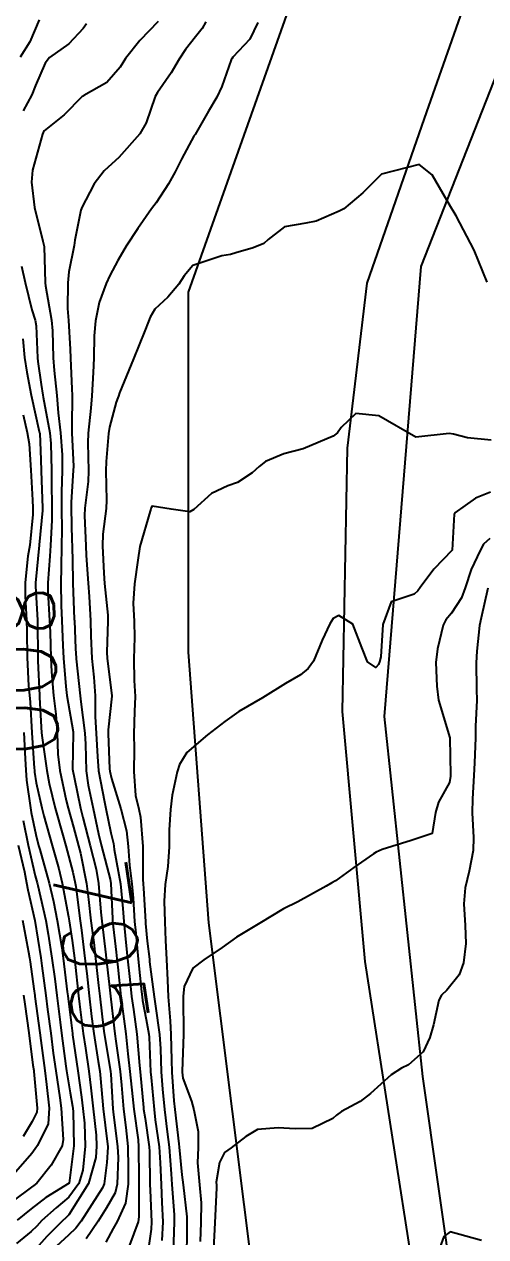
# Model space of a CAD drawing. Header units: metres. Extents: x 307586 to 320046, y 7427249 to 7434250.
# Drawn here: x 318857.5 to 318882.1, y 7429278.7 to 7429343.4 of the extents above; entities that cross this region are included whole.
import ezdxf
from ezdxf.enums import TextEntityAlignment as Align

# ---------------------------------------------------------------- set-up
doc = ezdxf.new("R2010")
doc.units = ezdxf.units.M
doc.header["$MEASUREMENT"] = 0
for name, color, linetype in [('Cotas', 45, 'Continuous'), ('Curvas de Nivel 1m', 11, 'Continuous'), ('Curvas de Nivel 5m', 15, 'Continuous'), ('Divisa', 42, 'FENCELINE2'), ('Vias Primárias', 230, 'Continuous')]:
    doc.layers.add(name, color=color, linetype=linetype)
doc.styles.add('Style-STANDARD', font='STANDARD.shx')
doc.linetypes.add('FENCELINE2', pattern='A,0.25,-0.1,[132,ltypeshp.shx,S=0.1,R=0,X=-0.1,Y=0],-0.1,1', length=1.45)

msp = doc.modelspace()

# ---------------------------------------------------------------- linework, layer by layer
at = {"layer": 'Curvas de Nivel 1m', "flags": 128}
for points, elevation in [([(318858.315, 7429343.583), (318857.818, 7429342.416), (318857.302, 7429341.593)], 797), ([(318860.843, 7429343.366), (318860.656, 7429343.116), (318859.898, 7429342.308), (318858.869, 7429341.576), (318858.63, 7429341.277), (318858.115, 7429340.088), (318857.924, 7429339.587), (318857.465, 7429338.726)], 796), ([(318867.205, 7429343.475), (318867.004, 7429343.13), (318866.651, 7429342.677), (318866.114, 7429342.012), (318865.777, 7429341.489), (318865.353, 7429340.765), (318864.615, 7429339.714), (318864.503, 7429339.502), (318864.01, 7429338.091), (318863.675, 7429337.514), (318862.57, 7429336.25), (318862.193, 7429335.908), (318861.777, 7429335.538), (318861.255, 7429334.844), (318860.581, 7429333.55), (318860.572, 7429333.52), (318860.541, 7429333.435), (318860.226, 7429331.844), (318860.174, 7429331.553), (318859.905, 7429330.15), (318859.843, 7429329.556), (318859.833, 7429328.195), (318859.873, 7429327.556), (318859.969, 7429326.034), (318859.985, 7429325.555), (318860.061, 7429323.919), (318860.071, 7429323.554), (318860.053, 7429321.899), (318860.066, 7429321.553), (318860.143, 7429319.785), (318860.137, 7429319.552), (318860.026, 7429317.875), (318860.023, 7429317.553), (318860.064, 7429315.814), (318860.072, 7429315.553), (318860.113, 7429313.744), (318860.117, 7429313.552), (318860.188, 7429311.637), (318860.191, 7429311.551), (318860.258, 7429310.073), (318860.288, 7429309.55), (318860.289, 7429309.513), (318860.5, 7429307.547), (318860.536, 7429307.23), (318860.744, 7429305.545), (318860.781, 7429304.96), (318860.827, 7429303.544), (318860.935, 7429302.778), (318861.196, 7429301.54), (318861.482, 7429300.194), (318861.642, 7429299.535), (318862.106, 7429297.76), (318862.141, 7429297.529), (318862.224, 7429295.668), (318862.233, 7429295.528), (318862.42, 7429293.879), (318862.457, 7429293.524), (318862.504, 7429293.076), (318862.676, 7429291.52), (318862.828, 7429290.325), (318862.933, 7429289.516), (318863.05, 7429288.462), (318863.156, 7429287.508), (318863.288, 7429286.188), (318863.354, 7429285.506), (318863.586, 7429283.864), (318863.615, 7429283.503), (318863.625, 7429281.794), (318863.628, 7429281.503), (318863.635, 7429279.763), (318863.594, 7429279.503), (318863.127, 7429278.255)], 794), ([(318869.972, 7429343.44), (318869.535, 7429342.562), (318868.635, 7429341.593), (318868.58, 7429341.514), (318868.555, 7429341.461), (318868.056, 7429340.029), (318867.779, 7429339.468), (318867.347, 7429338.724), (318866.62, 7429337.479), (318866.582, 7429337.414), (318865.906, 7429336.15), (318865.555, 7429335.49), (318865.203, 7429334.847), (318864.546, 7429333.834), (318864.311, 7429333.503), (318863.574, 7429332.468), (318862.951, 7429331.523), (318862.505, 7429330.746), (318862.085, 7429329.946), (318861.884, 7429329.536), (318861.51, 7429328.507), (318861.314, 7429327.541), (318861.256, 7429326.741), (318861.228, 7429325.542), (318861.189, 7429324.788), (318861.127, 7429323.543), (318861.068, 7429322.889), (318860.921, 7429321.545), (318860.904, 7429321.028), (318860.94, 7429319.544), (318860.932, 7429318.977), (318860.753, 7429317.546), (318860.734, 7429317.151), (318860.799, 7429315.545), (318860.829, 7429315.033), (318860.933, 7429313.544), (318860.988, 7429312.847), (318861.051, 7429311.542), (318861.062, 7429310.744), (318861.125, 7429309.541), (318861.237, 7429308.541), (318861.301, 7429307.539), (318861.308, 7429306.443), (318861.356, 7429305.538), (318861.422, 7429304.306), (318861.482, 7429303.537), (318861.792, 7429301.9), (318861.869, 7429301.533), (318862.14, 7429300.245), (318862.271, 7429299.665), (318862.288, 7429299.528), (318862.312, 7429299.346), (318862.651, 7429297.522), (318862.779, 7429296.209), (318862.823, 7429295.519), (318862.939, 7429294.385), (318863.025, 7429293.516), (318863.142, 7429292.418), (318863.241, 7429291.512), (318863.335, 7429290.819), (318863.517, 7429289.507), (318863.667, 7429287.826), (318863.697, 7429287.503), (318863.875, 7429285.589), (318863.884, 7429285.501), (318863.958, 7429285), (318864.175, 7429283.498), (318864.196, 7429283.241), (318864.21, 7429281.497), (318864.224, 7429281.183), (318864.302, 7429279.496), (318864.282, 7429279.101), (318864.057, 7429277.498)], 793), ([(318882.187, 7429329.602), (318881.494, 7429331.3), (318880.54, 7429333.128), (318880.425, 7429333.311), (318880.228, 7429333.632), (318879.249, 7429335.323), (318878.568, 7429335.876), (318876.563, 7429335.36), (318875.568, 7429334.355), (318874.544, 7429333.513), (318874.31, 7429333.383), (318873.077, 7429332.859), (318872.533, 7429332.74), (318871.393, 7429332.558), (318870.52, 7429331.883), (318870.283, 7429331.666), (318869.713, 7429331.438), (318868.789, 7429331.169), (318868.509, 7429331.08), (318868.046, 7429330.995), (318866.503, 7429330.483), (318866.048, 7429329.934), (318865.753, 7429329.487), (318865.171, 7429328.805), (318864.473, 7429328.152), (318864.23, 7429327.74), (318864.141, 7429327.505), (318863.95, 7429327), (318863.342, 7429325.517), (318862.599, 7429323.701), (318862.541, 7429323.528), (318862.51, 7429323.44), (318862.418, 7429323.198), (318862.07, 7429321.861), (318862.014, 7429321.534), (318861.881, 7429320.032), (318861.876, 7429319.535), (318861.912, 7429317.972), (318861.879, 7429317.535), (318861.704, 7429316.162), (318861.691, 7429315.536), (318861.762, 7429314.082), (318861.8, 7429313.535), (318861.97, 7429311.841), (318861.984, 7429311.533), (318861.916, 7429309.873), (318861.933, 7429309.533), (318862.197, 7429307.557), (318862.194, 7429307.53), (318862.002, 7429305.735), (318861.997, 7429305.532), (318862.072, 7429303.643), (318862.082, 7429303.531), (318862.177, 7429303.133), (318862.677, 7429301.522), (318862.973, 7429300.349), (318863.062, 7429299.516), (318863.123, 7429298.51), (318863.254, 7429297.513), (318863.331, 7429296.747), (318863.404, 7429295.51), (318863.459, 7429294.891), (318863.59, 7429293.507), (318863.773, 7429291.767), (318863.802, 7429291.503), (318863.831, 7429291.303), (318864.021, 7429290.279), (318864.156, 7429289.499), (318864.173, 7429289.336), (318864.255, 7429287.497), (318864.278, 7429287.199), (318864.441, 7429285.495), (318864.506, 7429284.945), (318864.702, 7429283.492), (318864.769, 7429282.653), (318864.809, 7429281.491), (318864.858, 7429280.535), (318864.901, 7429279.49), (318864.86, 7429278.508)], 792), ([(318857.367, 7429330.453), (318857.566, 7429329.584), (318857.918, 7429328.132), (318858.104, 7429327.575), (318858.163, 7429327.277), (318858.227, 7429325.573), (318858.245, 7429325.377), (318858.429, 7429324.152), (318858.51, 7429323.569), (318858.531, 7429323.459), (318858.888, 7429321.565), (318858.946, 7429321.005), (318858.969, 7429319.564), (318858.971, 7429318.957), (318858.999, 7429317.563), (318858.996, 7429316.904), (318858.926, 7429315.564), (318858.888, 7429314.994), (318858.781, 7429313.565), (318858.776, 7429313.084), (318858.869, 7429311.564), (318858.895, 7429310.936), (318858.943, 7429309.563), (318858.982, 7429308.823), (318859.088, 7429307.561), (318859.201, 7429306.573), (318859.276, 7429305.559), (318859.314, 7429304.436), (318859.427, 7429303.558), (318859.755, 7429301.956), (318859.856, 7429301.553), (318860.143, 7429300.55), (318860.419, 7429299.547), (318860.52, 7429299.153), (318860.841, 7429297.543), (318860.95, 7429296.685), (318861.075, 7429295.54), (318861.222, 7429294.388), (318861.321, 7429293.537), (318861.485, 7429292.092), (318861.546, 7429291.535), (318861.743, 7429289.806), (318861.782, 7429289.532), (318861.994, 7429288.275), (318862.115, 7429287.519), (318862.133, 7429287.367), (318862.246, 7429285.517), (318862.282, 7429285.195), (318862.499, 7429283.514), (318862.518, 7429282.923), (318862.465, 7429281.514), (318862.375, 7429281.048), (318861.9, 7429280.242), (318861.456, 7429279.527), (318860.826, 7429278.589)], 796), ([(318857.438, 7429326.57), (318857.544, 7429325.583), (318857.66, 7429324.807), (318857.894, 7429323.578), (318858.325, 7429321.64), (318858.341, 7429321.571), (318858.348, 7429321.526), (318858.383, 7429320.617), (318858.415, 7429319.57), (318858.42, 7429319.522), (318858.489, 7429317.569), (318858.488, 7429317.422), (318858.323, 7429315.603), (318858.316, 7429315.57), (318858.124, 7429313.573), (318858.121, 7429313.393), (318858.221, 7429311.571), (318858.223, 7429311.521), (318858.249, 7429309.57), (318858.251, 7429309.412), (318858.331, 7429307.569), (318858.339, 7429307.452), (318858.448, 7429305.568), (318858.469, 7429305.298), (318858.722, 7429303.565), (318858.855, 7429302.874), (318859.174, 7429301.56), (318859.583, 7429300.111), (318859.743, 7429299.554), (318860.112, 7429298.139), (318860.244, 7429297.549), (318860.268, 7429297.381), (318860.504, 7429295.546), (318860.566, 7429295.057), (318860.758, 7429293.543), (318860.851, 7429292.742), (318860.983, 7429291.54), (318861.107, 7429290.454), (318861.228, 7429289.538), (318861.465, 7429288.054), (318861.549, 7429287.527), (318861.591, 7429287.138), (318861.73, 7429285.523), (318861.937, 7429283.785), (318861.972, 7429283.52), (318861.974, 7429283.478), (318861.924, 7429282.658), (318861.78, 7429281.522), (318861.698, 7429281.311), (318860.56, 7429279.54), (318860.278, 7429279.153), (318859.881, 7429278.785), (318859.236, 7429278.193)], 797), ([(318882.392, 7429321.171), (318881.146, 7429321.302), (318880.396, 7429321.492), (318880.17, 7429321.539), (318878.393, 7429321.33), (318876.41, 7429322.477), (318875.184, 7429322.6), (318874.4, 7429321.855), (318874.213, 7429321.565), (318873.986, 7429321.386), (318872.386, 7429320.713), (318871.352, 7429320.452), (318870.379, 7429320.039), (318870.042, 7429319.768), (318869.674, 7429319.437), (318868.889, 7429318.921), (318868.362, 7429318.745), (318867.494, 7429318.324), (318866.562, 7429317.477), (318866.342, 7429317.362), (318865.343, 7429317.49), (318864.345, 7429317.654), (318864.276, 7429317.569), (318864.26, 7429317.501), (318864.225, 7429317.385), (318863.682, 7429315.51), (318863.582, 7429314.777), (318863.399, 7429313.514), (318863.322, 7429312.48), (318863.377, 7429311.513), (318863.398, 7429310.647), (318863.36, 7429309.513), (318863.385, 7429308.364), (318863.427, 7429307.512), (318863.403, 7429306.7), (318863.361, 7429305.513), (318863.374, 7429304.692), (318863.362, 7429303.512), (318863.449, 7429302.225), (318863.623, 7429301.508), (318863.719, 7429301.077), (318863.834, 7429299.504), (318863.835, 7429297.776), (318863.855, 7429297.504), (318863.88, 7429297.283), (318863.975, 7429295.502), (318863.983, 7429295.402), (318864.073, 7429294.464), (318864.187, 7429293.499), (318864.202, 7429293.357), (318864.453, 7429291.496), (318864.523, 7429291), (318864.724, 7429289.493), (318864.774, 7429288.719), (318864.82, 7429287.492), (318864.889, 7429286.576), (318864.995, 7429285.49), (318865.137, 7429284.302), (318865.236, 7429283.487), (318865.357, 7429282.05), (318865.391, 7429281.485), (318865.505, 7429279.876), (318865.518, 7429279.484), (318865.46, 7429277.893)], 791), ([(318857.459, 7429322.532), (318857.686, 7429321.581), (318857.784, 7429320.977), (318857.876, 7429319.577), (318857.955, 7429317.97), (318857.98, 7429317.575), (318857.977, 7429317.213), (318857.812, 7429315.578), (318857.721, 7429314.986), (318857.576, 7429313.581), (318857.578, 7429312.866), (318857.641, 7429311.579), (318857.657, 7429310.969), (318857.677, 7429309.579), (318857.74, 7429308.068), (318857.797, 7429307.576), (318857.841, 7429307.198), (318857.931, 7429305.574), (318858.057, 7429303.689), (318858.062, 7429303.572), (318858.071, 7429303.471), (318858.166, 7429302.897), (318858.461, 7429301.567), (318858.57, 7429301.144), (318859.012, 7429299.561), (318859.358, 7429298.314), (318859.543, 7429297.556), (318859.88, 7429295.757), (318859.915, 7429295.552), (318860.072, 7429294.497), (318860.196, 7429293.549), (318860.218, 7429293.391), (318860.416, 7429291.546), (318860.466, 7429291.108), (318860.666, 7429289.543), (318860.778, 7429288.761), (318860.962, 7429287.535), (318861.077, 7429286.637), (318861.19, 7429285.532), (318861.354, 7429284.116), (318861.378, 7429283.528), (318861.33, 7429282.932), (318860.944, 7429281.535), (318859.896, 7429279.871), (318859.736, 7429279.71), (318859.556, 7429279.553), (318858.723, 7429278.719), (318857.866, 7429277.758)], 798), ([(318882.329, 7429315.939), (318881.989, 7429315.631), (318881.811, 7429315.295), (318881.341, 7429314.271), (318881.01, 7429313.303), (318880.825, 7429312.775), (318880.283, 7429311.954), (318879.987, 7429311.604), (318879.839, 7429311.314), (318879.534, 7429310.043), (318879.452, 7429309.318), (318879.5, 7429308.052), (318879.602, 7429307.316), (318880.203, 7429305.31), (318880.233, 7429303.31), (318880.229, 7429303.262), (318880.177, 7429302.92), (318879.599, 7429301.878), (318879.43, 7429301.317), (318879.253, 7429300.208), (318878.138, 7429299.824), (318876.592, 7429299.353), (318876.281, 7429299.207), (318876.129, 7429299.126), (318875.09, 7429298.398), (318874.107, 7429297.683), (318873.919, 7429297.569), (318873.612, 7429297.387), (318872.094, 7429296.559), (318871.33, 7429296.179), (318870.083, 7429295.43), (318868.837, 7429294.681), (318868.07, 7429294.125), (318867.082, 7429293.465), (318866.505, 7429293.024), (318866.041, 7429292.041), (318865.991, 7429291.522), (318865.994, 7429291.48), (318866.004, 7429289.489), (318865.932, 7429287.532), (318865.934, 7429287.48), (318865.98, 7429287.15), (318866.433, 7429285.938), (318866.563, 7429285.471), (318866.796, 7429284.312), (318866.791, 7429283.467), (318866.758, 7429282.64), (318866.867, 7429281.466), (318866.948, 7429280.509), (318866.933, 7429279.464), (318866.887, 7429278.456)], 789), ([(318882.219, 7429313.291), (318881.868, 7429311.705), (318881.78, 7429311.295), (318881.633, 7429309.922), (318881.595, 7429309.297), (318881.623, 7429307.905), (318881.628, 7429307.296), (318881.573, 7429305.933), (318881.56, 7429305.296), (318881.515, 7429303.971), (318881.482, 7429303.297), (318881.404, 7429302.058), (318881.385, 7429301.298), (318881.453, 7429299.984), (318881.442, 7429299.297), (318881.22, 7429298.195), (318881.008, 7429297.301), (318880.941, 7429296.455), (318881.006, 7429295.301), (318881.043, 7429294.331), (318880.929, 7429293.301), (318880.693, 7429292.664), (318880.041, 7429291.843), (318879.758, 7429291.592), (318879.617, 7429291.314), (318879.328, 7429290.009), (318879.132, 7429289.319), (318878.769, 7429288.555), (318877.991, 7429287.872), (318877.628, 7429287.696), (318877.07, 7429287.344), (318875.973, 7429286.337), (318875.418, 7429285.916), (318874.433, 7429285.375), (318874.152, 7429285.187), (318873.959, 7429285.004), (318872.863, 7429284.481), (318871.954, 7429284.459), (318871.043, 7429284.503), (318869.953, 7429284.413), (318869.33, 7429284.055), (318868.544, 7429283.444), (318868.187, 7429283.2), (318867.931, 7429282.666), (318867.756, 7429281.612), (318867.762, 7429281.452), (318867.768, 7429281.308), (318867.675, 7429279.453), (318867.591, 7429277.73)], 788), ([(318857.503, 7429305.581), (318857.579, 7429304.182), (318857.603, 7429303.579), (318857.642, 7429303.052), (318857.855, 7429301.574), (318857.899, 7429301.323), (318858.139, 7429300.158), (318858.285, 7429299.568), (318858.347, 7429299.351), (318858.851, 7429297.563), (318859.079, 7429296.574), (318859.278, 7429295.558), (318859.525, 7429294.099), (318859.596, 7429293.555), (318859.817, 7429291.77), (318859.843, 7429291.552), (318860.018, 7429290.108), (318860.089, 7429289.549), (318860.098, 7429289.462), (318860.375, 7429287.544), (318860.575, 7429286.147), (318860.648, 7429285.54), (318860.733, 7429284.757), (318860.773, 7429283.537), (318860.643, 7429282.262), (318860.431, 7429281.542), (318859.906, 7429280.819), (318859.215, 7429280.242), (318858.463, 7429279.564), (318858.185, 7429279.271), (318857.884, 7429278.981), (318857.107, 7429278.349)], 799), ([(318857.199, 7429299.584), (318857.533, 7429298.157), (318857.648, 7429297.577), (318857.716, 7429297.192), (318858.083, 7429295.57), (318858.405, 7429293.566), (318858.464, 7429293.151), (318858.67, 7429291.564), (318858.766, 7429290.822), (318858.93, 7429289.561), (318859.067, 7429288.489), (318859.201, 7429287.558), (318859.419, 7429286.105), (318859.495, 7429285.555), (318859.602, 7429283.889), (318859.548, 7429283.554), (318858.96, 7429282.522), (318858.194, 7429281.567), (318858.039, 7429281.441), (318857.911, 7429281.347), (318856.937, 7429280.619)], 801), ([(318857.423, 7429295.58), (318857.752, 7429293.88), (318857.806, 7429293.574), (318857.842, 7429293.364), (318858.036, 7429291.928), (318858.085, 7429291.569), (318858.092, 7429291.51), (318858.35, 7429289.567), (318858.401, 7429289.172), (318858.616, 7429287.564), (318858.712, 7429286.826), (318858.851, 7429285.561), (318858.797, 7429284.715), (318858.233, 7429283.567), (318858.109, 7429283.39), (318857.929, 7429283.145), (318856.573, 7429281.59)], 802), ([(318857.491, 7429291.578), (318857.556, 7429291.105), (318857.759, 7429289.574), (318857.987, 7429287.851), (318858.025, 7429287.57), (318858.03, 7429287.522), (318858.204, 7429285.568), (318858.184, 7429285.343), (318857.952, 7429284.847), (318857.465, 7429284.052)], 803), ([(318881.881, 7429278.495), (318880.22, 7429278.973), (318879.884, 7429278.713), (318879.498, 7429277.684)], 787)]:
    msp.add_lwpolyline(points, dxfattribs=dict(at, elevation=elevation))
at = {"layer": 'Curvas de Nivel 5m', "flags": 128}
for points, elevation in [([(318864.663, 7429343.5), (318863.682, 7429342.48), (318862.924, 7429341.526), (318862.628, 7429341.065), (318861.917, 7429340.24), (318860.701, 7429339.549), (318860.641, 7429339.521), (318860.612, 7429339.494), (318859.643, 7429338.519), (318858.584, 7429337.661), (318858.549, 7429337.615), (318858.53, 7429337.581), (318858.491, 7429337.49), (318857.956, 7429335.579), (318857.906, 7429334.929), (318858.07, 7429333.577), (318858.516, 7429331.788), (318858.567, 7429331.569), (318858.575, 7429331.507), (318858.634, 7429329.569), (318858.653, 7429329.406), (318858.972, 7429327.565), (318859.024, 7429326.997), (318859.064, 7429325.564), (318859.118, 7429324.881), (318859.253, 7429323.562), (318859.338, 7429322.632), (318859.457, 7429321.559), (318859.545, 7429320.395), (318859.542, 7429319.558), (318859.507, 7429318.407), (318859.509, 7429317.558), (318859.521, 7429316.368), (318859.509, 7429315.558), (318859.487, 7429314.382), (318859.468, 7429313.558), (318859.486, 7429312.357), (318859.529, 7429311.557), (318859.585, 7429310.231), (318859.622, 7429309.556), (318859.74, 7429308.045), (318859.799, 7429307.554), (318860.124, 7429305.63), (318860.134, 7429305.551), (318860.098, 7429303.636), (318860.109, 7429303.551), (318860.178, 7429303.212), (318860.527, 7429301.546), (318860.642, 7429301.051), (318861.031, 7429299.541), (318861.35, 7429298.302), (318861.485, 7429297.536), (318861.606, 7429296.017), (318861.649, 7429295.534), (318861.868, 7429293.728), (318861.89, 7429293.532), (318862.042, 7429292.168), (318862.113, 7429291.529), (318862.315, 7429289.825), (318862.35, 7429289.525), (318862.402, 7429289.129), (318862.63, 7429287.514), (318862.707, 7429286.781), (318862.809, 7429285.512), (318862.931, 7429284.532), (318863.044, 7429283.509), (318863.065, 7429282.365), (318863.057, 7429281.509), (318862.924, 7429280.489), (318862.479, 7429279.514), (318862.258, 7429279.145), (318861.876, 7429278.409)], 795), ([(318882.36, 7429318.406), (318881.572, 7429318.081), (318880.458, 7429317.309), (318880.422, 7429317.23), (318880.323, 7429315.31), (318879.339, 7429314.293), (318878.613, 7429313.327), (318878.487, 7429313.141), (318878.297, 7429312.963), (318877.079, 7429312.56), (318876.636, 7429311.355), (318876.528, 7429309.628), (318876.454, 7429309.357), (318876.398, 7429309.21), (318876.248, 7429309.049), (318875.818, 7429309.364), (318875.503, 7429310.125), (318875.026, 7429311.372), (318874.28, 7429311.827), (318873.988, 7429311.674), (318873.796, 7429311.387), (318873.391, 7429310.52), (318872.934, 7429309.4), (318872.657, 7429308.994), (318872.242, 7429308.655), (318871.445, 7429308.208), (318870.223, 7429307.43), (318868.958, 7429306.701), (318868.21, 7429306.176), (318867.278, 7429305.464), (318866.193, 7429304.531), (318865.791, 7429303.88), (318865.661, 7429303.485), (318865.404, 7429302.248), (318865.306, 7429301.488), (318865.238, 7429300.393), (318865.242, 7429299.489), (318865.168, 7429298.438), (318865.038, 7429297.491), (318864.986, 7429296.599), (318865.016, 7429295.491), (318865.057, 7429294.506), (318865.104, 7429293.49), (318865.146, 7429292.389), (318865.198, 7429291.488), (318865.291, 7429290.216), (318865.337, 7429289.487), (318865.36, 7429288.118), (318865.381, 7429287.486), (318865.501, 7429285.951), (318865.549, 7429285.484), (318865.76, 7429283.666), (318865.784, 7429283.482), (318865.921, 7429282.001), (318865.982, 7429281.479), (318866.186, 7429279.766), (318866.188, 7429279.476), (318866.179, 7429279.185), (318866.169, 7429277.475)], 790), ([(318857.463, 7429300.897), (318857.731, 7429299.576), (318858.109, 7429297.947), (318858.206, 7429297.569), (318858.241, 7429297.429), (318858.67, 7429295.564), (318858.805, 7429294.833), (318858.995, 7429293.561), (318859.145, 7429292.456), (318859.254, 7429291.558), (318859.436, 7429290.138), (318859.508, 7429289.555), (318859.733, 7429287.806), (318859.771, 7429287.552), (318859.971, 7429286.373), (318860.089, 7429285.673), (318860.103, 7429285.548), (318860.122, 7429285.386), (318860.169, 7429283.546), (318859.923, 7429281.559), (318858.67, 7429280.797), (318857.899, 7429280.189), (318857.151, 7429279.581)], 800)]:
    msp.add_lwpolyline(points, dxfattribs=dict(at, elevation=elevation))
at = {"layer": 'Divisa'}
msp.add_lwpolyline([(318926.876, 7429105.091), (318901.888, 7429172.627), (318894.486, 7429190.613), (318893.456, 7429193.7), (318890.216, 7429206.771), (318887.152, 7429228.228), (318878.762, 7429287.256), (318876.709, 7429306.439), (318878.673, 7429330.428), (318885.408, 7429347.59), (318896.616, 7429366.962), (318928.866, 7429422.228), (318935.572, 7429429.73), (318944.183, 7429438.816), (318946.476, 7429442.233), (318950.136, 7429465.862), (318958.792, 7429490.316), (318965.213, 7429510.769), (318967.424, 7429517.229)], dxfattribs=at)
at = {"layer": 'Vias Primárias'}
msp.add_lwpolyline([(318878.356, 7429276.242), (318875.682, 7429293.381), (318874.479, 7429306.711), (318874.752, 7429320.743), (318875.788, 7429329.547), (318878.843, 7429338.321), (318882.009, 7429347.341), (318886.486, 7429355.749), (318891.998, 7429365.795), (318898.44, 7429375.894), (318905.263, 7429386.814), (318910.778, 7429395.662), (318917.821, 7429407.179), (318923.882, 7429417.336), (318930.27, 7429428.806), (318937.15, 7429435.692), (318941.078, 7429440.868)], dxfattribs=at)
msp.add_lwpolyline([(318878.356, 7429276.242), (318875.682, 7429293.381), (318874.479, 7429306.711), (318874.752, 7429320.743), (318875.788, 7429329.547), (318878.843, 7429338.321), (318882.009, 7429347.341), (318886.486, 7429355.749), (318891.998, 7429365.795), (318898.44, 7429375.894), (318905.263, 7429386.814), (318910.778, 7429395.662), (318917.821, 7429407.179), (318923.882, 7429417.336), (318930.27, 7429428.806), (318937.15, 7429435.692), (318941.078, 7429440.868)], dxfattribs=at)
at = {"layer": 'Vias Primárias', "elevation": 797.979}
msp.add_lwpolyline([(318870.502, 7429270.368), (318867.356, 7429295.447), (318866.267, 7429309.872), (318866.267, 7429329.072), (318872.797, 7429347.474), (318878.849, 7429358.507), (318887.795, 7429372.756), (318902.199, 7429395.15), (318913.571, 7429414.751), (318922.259, 7429432.431), (318915.767, 7429438.307)], dxfattribs=at)
msp.add_lwpolyline([(318870.502, 7429270.368), (318867.356, 7429295.447), (318866.267, 7429309.872), (318866.267, 7429329.072), (318872.797, 7429347.474), (318878.849, 7429358.507), (318887.795, 7429372.756), (318902.199, 7429395.15), (318913.571, 7429414.751), (318922.259, 7429432.431), (318915.767, 7429438.307)], dxfattribs=at)

# ---------------------------------------------------------------- texts
at = {"layer": 'Cotas', "style": 'Style-STANDARD'}
for s, rotation, p in [('800', 271.73723, (318857.206, 7429308.925, 800)), ('795', 278.40971, (318861.577, 7429294.208, 795))]:
    msp.add_text(s, height=4, rotation=rotation, dxfattribs=at).set_placement(p, align=Align.MIDDLE_CENTER)

doc.saveas('drawing.dxf')
